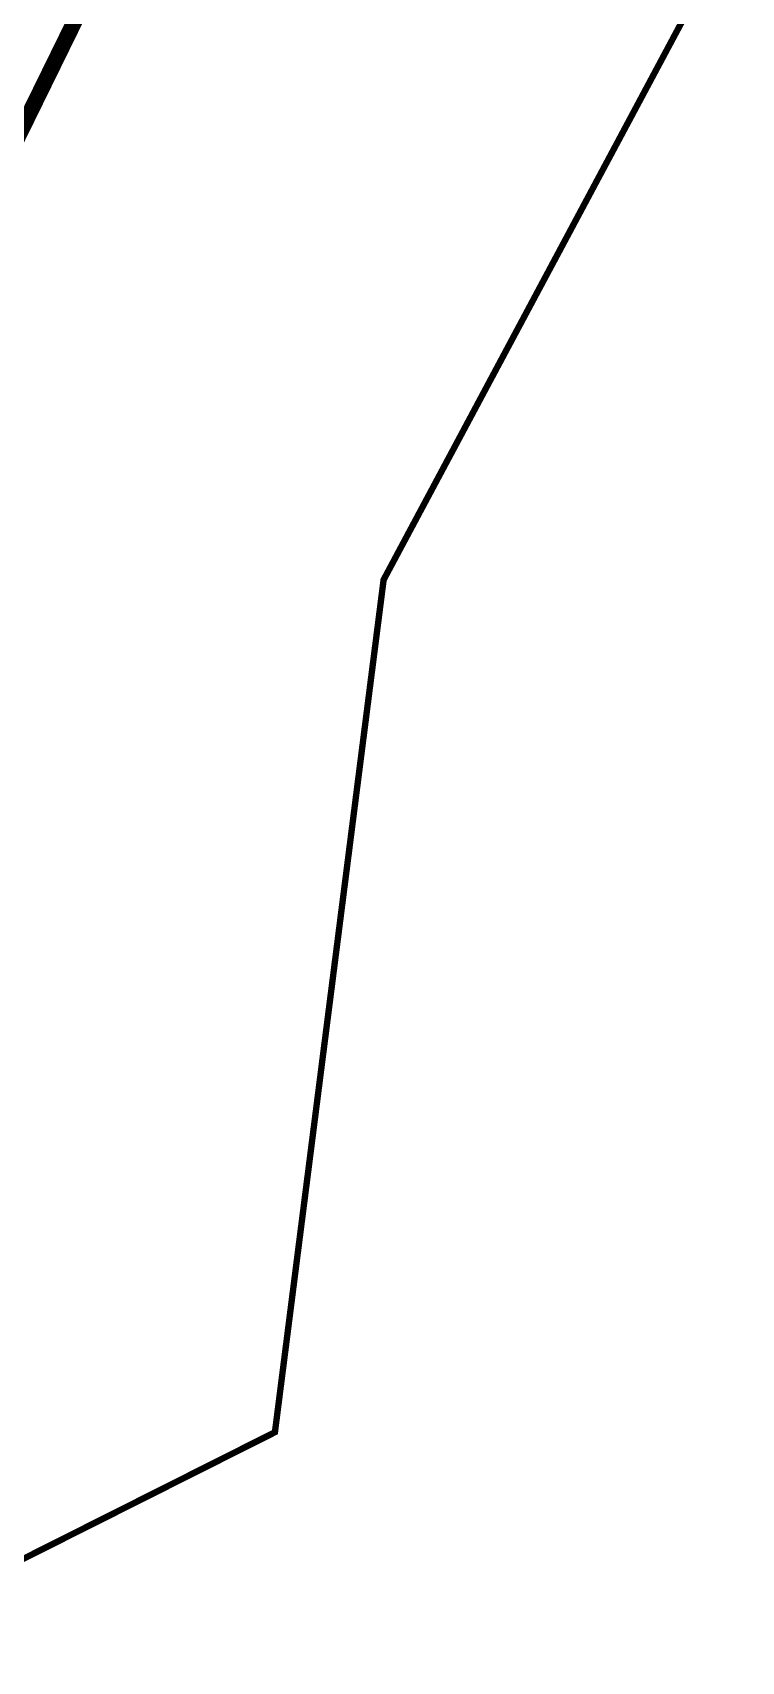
# Model space of a CAD drawing. Header units: metres. Extents: x 561401 to 594056, y 8460144 to 8508504.
# Drawn here: x 575006.2 to 575028.5, y 8487757.2 to 8487808.5 of the extents above; entities that cross this region are included whole.
import ezdxf

# ---------------------------------------------------------------- set-up
doc = ezdxf.new("R2010")
doc.units = ezdxf.units.M
doc.layers.add('1.1. DERECHO DE VIA', color=230, linetype='Continuous')
doc.layers.add('1.2. AFECTADOS BASE GRAFICA ESTATAL NO INSCRITO', color=30, linetype='Continuous')

msp = doc.modelspace()

# ---------------------------------------------------------------- linework, layer by layer
at = {"layer": '1.1. DERECHO DE VIA', "color": 230, "linetype": 'Continuous', "lineweight": 40, "ltscale": 0.2, "const_width": 0.5}
msp.add_lwpolyline([(575027.72, 8487893.81), (575026.049, 8487873.908), (575021.033, 8487854.561), (575015.384, 8487835.376), (575008.193, 8487810.326), (575002.11, 8487797.925), (574994.882, 8487781.886), (574981.845, 8487766.853), (574972.16, 8487758.662), (574965.083, 8487751.077), (574952.459, 8487744.851), (574934.555, 8487735.936), (574916.652, 8487727.022), (574898.749, 8487718.107), (574881.457, 8487708.104), (574866.171, 8487695.245), (574851.802, 8487681.333), (574837.433, 8487667.422), (574824.323, 8487652.366), (574813.148, 8487635.78)], dxfattribs=at)
at = {"layer": '1.2. AFECTADOS BASE GRAFICA ESTATAL NO INSCRITO', "color": 64, "linetype": 'Continuous', "lineweight": -3, "const_width": 0.2}
msp.add_lwpolyline([(574955.05, 8487733.161), (574976.686, 8487745.743), (575013.783, 8487764.416), (575017.206, 8487791.27), (575034.877, 8487824.339), (575059.644, 8487863.006), (575018.984, 8487870.154), (575013.957, 8487854.309), (575009.1, 8487831.11), (575000.62, 8487798.753), (574997.221, 8487787.544), (574992.035, 8487777.587), (574983.538, 8487769.166), (574976.567, 8487763.98), (574972.808, 8487761.892), (574966.656, 8487758.664), (574948.124, 8487749.579)], dxfattribs=at)

doc.saveas('drawing.dxf')
